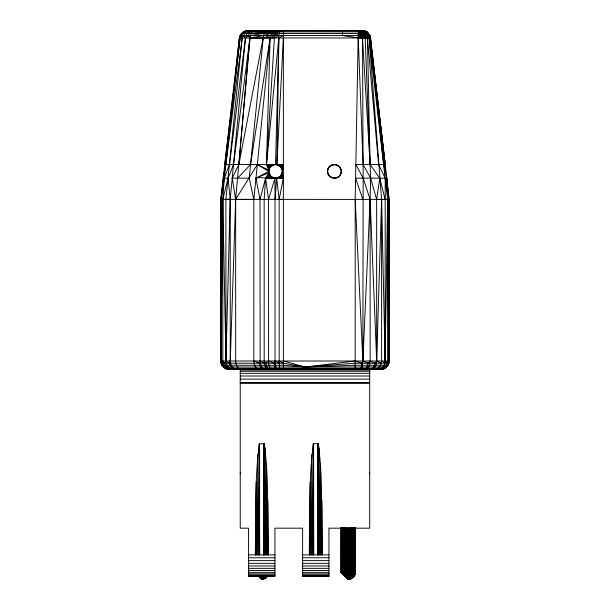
<?xml version="1.0" encoding="UTF-8"?>
<svg xmlns="http://www.w3.org/2000/svg" width="610" height="610" viewBox="0 0 610 610"><rect width="100%" height="100%" fill="white"/><g stroke="black" fill="none" stroke-linecap="round" stroke-linejoin="round"><path stroke-width="0.91" d="M223.512 176.336L221.072 199.409L220.988 361.013C220.431 365.611 224.808 369.515 229.23 369.523L380.716 369.523C385.268 369.553 389.249 365.565 389.226 361.013L389.226 199.417L370.567 38.026C370.064 33.84 366.297 30.5 362.081 30.5L247.828 30.5C243.619 30.515 239.882 33.863 239.372 38.026L220.774 199.371L221.018 363.217L283.368 363.217L304.962 367.029L355.203 365.268L388.082 365.268M264.008 443.722L263.924 554.879L264.008 443.722L259.303 443.958C254.492 480.672 256.086 517.928 255.285 554.879M263.962 443.706L263.924 554.879L264.061 443.76M267.668 554.879C267.127 518.02 269.246 480.749 264.298 444.126L265.037 554.879L265.083 447.778L266.082 554.879L266.417 464.042L266.974 554.879L267.691 500.513L268.24 554.879M318.016 443.722L317.932 554.879L318.016 443.722L313.57 443.706L313.609 554.879L313.395 443.836M317.97 443.706L317.932 554.879L318.077 443.76M321.676 554.879C321.135 518.02 323.254 480.749 318.313 444.126L319.053 554.879L319.091 447.778L320.09 554.879L320.425 464.042L320.99 554.879L321.699 500.513L322.255 554.879M255.43 554.879L255.529 517.524L255.857 554.879L256.337 482.106L257.443 554.879L257.725 454.763L258.488 554.879L259.303 443.958L259.601 554.879L259.601 443.699M263.924 554.879L264.145 443.851M309.438 554.879C310.017 517.928 308.515 480.672 313.311 443.958L312.495 554.879L311.733 454.763L311.451 554.879L310.345 482.106L309.872 554.879L309.544 517.524L309.293 554.879M317.932 554.879L318.153 443.851M221.865 365.268L283.368 365.268L304.962 367.029L355.203 363.217L388.936 363.217L389.226 199.417L388.875 263.116M360.96 369.523L362.31 367.029L362.874 361.013L363.156 178.15L362.508 37.934L360.975 30.851L359.938 30.5L361.219 31.88L361.25 35.563L362.515 37.927L369.126 38.011L387.579 199.417L388.814 361.013C388.844 365.421 385.131 369.363 380.716 369.523M221.666 193.835L220.774 199.371L389.226 199.417L387.579 199.417L387.602 361.013C387.701 366.069 382.966 370.239 377.941 369.523C382.165 369.469 385.977 365.237 385.123 361.013L385.215 178.15L378.619 164.547L367.426 37.988L358.238 38.026L363.095 164.547L370.628 178.15L376.644 199.409L376.683 361.013C376.606 364.101 375.653 367.7 372.702 369.233L365.009 369.523L366.64 368.379L368.158 363.217L370.148 361.013L370.11 199.417L370.628 178.15L365.176 38.026L365.985 33.527L363.789 30.858L361.654 30.5M225.067 368.379L221.964 365.268L220.828 361.013L221.125 323.956M248.171 30.5C244.122 30.485 239.844 33.748 240.104 38.041L224.305 178.15L222.787 199.455L220.988 361.013C220.957 365.474 224.762 369.431 229.23 369.523L227.027 369.233L382.92 369.233M283.368 30.851L279.906 30.851L278.915 35.525L276.887 164.54C280.371 165.394 283.276 169.344 282.11 173.11C278.328 183.267 263.512 175.802 255.971 178.15L259.997 199.401L260.142 363.217L261.255 367.029L263.856 369.523L283.368 369.523L283.368 30.5M377.651 369.523C382.035 369.469 385.185 365.176 385.123 361.013L387.579 199.417L376.644 199.409L379.778 178.15L370.095 164.547L362.508 38.026L360.586 37.904L358.573 35.532L358.383 30.5L359.366 30.851L359.824 31.872L360.586 37.904L361.25 35.571L360.205 33.489L358.497 31.865L243.428 31.903M355.203 369.523L355.203 199.417L358.238 33.474L241.308 33.542L241.812 33.542M283.368 35.525L278.816 37.873L275.537 164.54C262.696 165.264 270.878 184.906 280.447 176.061L283.368 178.15L279.166 199.401L279.182 361.013L279.754 369.233M235.658 199.5L230.267 361.013C230.26 364.62 232.212 368.486 235.864 369.523C230.603 370.598 225.769 366.252 225.952 361.013L222.787 199.455L228.079 178.15L233.538 164.54L250.245 35.654L251.922 31.903L253.119 30.858L265.647 30.805M361.135 30.5L364.605 31.895L365.725 37.965L362.508 38.026M358.238 33.474L360.205 33.489L360.464 30.851L245.632 30.858M385.39 170.891L385.192 164.547L355.859 164.547L363.156 178.15L370.11 199.417L362.874 361.013L361.829 363.217L361.051 368.379L360.22 369.523M360.464 30.851L361.921 31.88L361.852 33.497L363.255 35.586L363.537 37.942L364.81 35.601L369.927 35.647L368.882 34.396M283.368 38.041L276.887 164.54L280.531 166.728L282.133 169.664L283.368 164.54L224.739 164.54L240.104 38.041C241.85 34.518 244.29 30.431 248.781 30.5M235.102 369.233L241.072 369.523C237.115 369.08 235.696 364.429 235.658 361.013L235.658 199.417L257.344 164.54L268.85 170.129L266.478 164.54L274.569 35.532L275.743 31.865L277.466 30.5L276.65 30.851L275.057 33.474L270.695 35.54L263.139 37.95L239.372 38.041L236.009 69.197M283.368 199.417L279.166 199.401L276.635 178.15L273.593 177.861L265.579 178.15L259.997 199.401M275.034 199.432L276.635 178.15L283.368 178.15L282.255 172.447C281.423 179.614 270.108 179.904 268.903 172.813L265.579 178.15L264.16 199.5L264.183 361.013L264.648 365.268L266.784 369.233M341.135 172.279C342.721 163.869 328.95 161.612 327.722 170.045C325.603 178.837 340.281 181.254 341.135 172.279C340.494 179.561 329.072 180.026 327.768 172.889M360.411 30.5L363.034 31.888L364.81 35.601L274.569 35.532L270.093 38.041L253.829 199.417L235.658 199.417L232.235 178.15L238.891 164.54L249.757 38.041L248.125 35.654L250.085 31.903L253.013 30.5M235.658 199.417L250.245 35.654L272.35 31.872L274.782 30.5L254.423 30.5M251.747 30.5C247.904 30.713 246.127 34.747 245.464 38.033L230.199 199.409L225.952 361.013L224.518 363.217C225.357 366.648 228.407 369.485 232.021 369.523L231.449 369.233M278.816 37.873L266.478 164.54L269.185 168.947L268.85 170.129M259.242 369.523C255.277 369.08 253.867 364.429 253.829 361.013L253.829 199.417L249.177 178.15L263.489 35.586L264.176 33.504L266.334 30.851L272.35 31.872L271.381 33.481L270.344 37.889L263.139 37.95L365.176 37.965L364.81 35.601L358.573 35.532L358.245 37.873L342.431 35.525L342.431 31.865M241.507 35.647L242.178 38.033L225.875 199.363L225.952 361.013L229.329 363.217C229.993 366.358 232.448 369.431 235.864 369.523M270.344 37.889L274.431 37.889L275.834 31.865L279.151 33.474M232.547 101.29L232.745 99.407M233.157 95.633L233.363 93.742M233.668 90.913L233.973 88.076M234.278 85.247L234.583 82.411M234.789 80.528L235.193 76.746M235.399 74.862L235.803 71.088M240.02 38.041L240.012 35.647L240.554 35.647M250.031 30.5C245.731 30.515 243.756 34.701 242.178 38.033L239.372 38.041L240.34 35.647L274.569 35.532M248.125 35.654L245.464 38.033L229.497 164.54L224.305 178.15L221.072 199.409M242.178 38.033L225.837 164.54L223.168 178.15L228.079 178.15L230.206 199.363L230.267 361.013L229.329 363.217M237.702 178.15L250.535 164.54L270.093 38.041L266.478 164.54C272.212 164.075 277.756 165.371 283.368 164.54L282.11 173.11L280.356 176.16M369.523 473.757L369.309 472.437M364.284 30.858L363.789 30.858L367.373 33.535L369.126 38.011L358.238 38.026L358.444 30.851L364.559 30.858L362.012 30.5C372.23 33.718 364.734 30.53 362.012 30.5L366.435 31.903L369.439 35.639L369.126 38.011L381.593 199.424L385.123 361.013M222.109 191.067L222.406 189.222M263.856 369.523C260.378 368.753 259.166 364.079 260.005 361.013L264.298 363.217M223.847 174.521L224.19 172.706M238.891 164.54L263.131 38.041L249.909 38.041L263.489 35.586L275.743 31.865L273.516 30.851M362.515 37.927L363.255 35.586L362.706 33.504L363.041 31.888L366.541 31.903M375.02 369.523C379.245 369.347 381.669 364.849 381.624 361.013L381.593 199.424L376.683 361.013C374.09 363.484 374.677 369.058 370.224 369.523M279.212 363.217L275.041 361.013L275.994 369.523L274.828 367.029L274.401 363.217L275.041 361.013L275.026 178.135L268.56 199.371L268.56 361.013L268.918 365.268L270.565 369.233M327.722 170.045L328.82 167.445L331.077 165.409M340.944 572.271L348.173 579.5C352.039 579.538 355.455 576.137 355.409 572.271L340.944 572.271L340.99 527.749M384.872 363.217L381.624 361.013C380.823 365.237 377.895 370.88 372.702 369.233M358.245 30.851L358.543 33.474L360.472 35.555L361.25 35.563M269.185 168.947L270.733 166.538L274.187 164.685L270.649 166.621L266.478 164.54L272.891 165.081M224.518 363.217L222.841 361.013C222.81 365.07 225.814 368.737 229.787 369.523C226.058 369.5 222.673 366.808 221.712 363.217L222.841 361.013L222.787 199.455M365.725 37.965L366.945 35.616L364.605 31.895M281.515 168.093L283.368 164.54L279.388 165.737M270.733 166.538C267.066 169.984 268.88 176.763 273.783 177.922M360.418 31.88L359.183 30.5L358.497 31.865L360.418 31.88L362.294 35.571M267.615 576.519L265.045 578.715L261.759 579.5L258.48 576.214L261.759 579.5L258.701 575.886M268.56 199.371L265.579 178.15L269.368 174.193M367.38 369.233L369.645 365.268L370.148 361.013L375.058 363.217M385.261 363.217L387.602 361.013M259.441 443.775L259.601 554.879L259.387 443.836M279.937 30.851L280.379 30.5M268.896 369.523L267.271 368.379L265.754 363.217L268.56 361.013L274.401 363.217M386.115 367.029L382.378 369.233L380.06 369.523L381.593 369.233M280.531 166.728L283.368 164.54M330.994 165.455C322.271 170.22 332.343 183.351 339.206 176.16C344.886 170.975 337.444 161.314 330.994 165.455L334.394 164.54L336.156 164.776L339.206 166.538M272.258 177.304L265.579 178.15L270.1 175.436M274.431 37.889L278.915 35.525L275.156 33.474M243.611 31.903L245.792 30.858M382.203 369.233L383.537 368.661M268.903 172.813L255.971 178.15L268.736 171.349L257.344 164.54M277.535 30.5L276.65 30.851L279.494 31.865M276.597 30.851L277.489 30.5M375.829 369.523L378.391 369.347M265.579 178.15L271.076 176.488M276.513 178.082L277.954 177.701L283.368 178.15L281.988 173.514M250.565 30.858L252.227 30.5M248.422 30.858L250.413 30.5M246.814 30.858L249.04 30.5M378.764 369.523L380.114 369.325M250.939 33.55L265.152 31.888L253.119 30.858M380.015 369.523L382.584 369.233M371.757 369.523L374.227 369.378M268.423 30.805L274.782 30.5M368.913 34.244L369.927 35.647L369.256 35.639L370.194 38.018L385.192 164.547L370.606 39.917L370.994 43.691M364.368 30.858C367.655 31.766 369.873 34.785 370.567 38.026L367.426 37.988L370.095 164.547M263.489 35.586L270.695 35.54M370.567 38.026L369.851 38.018L370.567 38.026L369.149 35.731M388.814 361.013L388.806 199.409L386.763 178.15L383.705 164.547L370.194 38.026L369.439 35.647L367.373 33.535L368.196 33.542L369.927 35.647M367.838 33.146L366.793 31.903L364.78 31.895L361.204 30.5L363.102 30.858M232.235 178.15L249.177 178.15M220.828 361.013L389.226 361.013M223.214 367.029L386.732 367.029M224.976 368.379L384.971 368.379M240.241 369.965L369.698 369.965M240.241 371.261L369.698 371.261M240.241 373.32L369.698 373.32M240.241 376.004L369.698 376.004M240.241 379.13L369.698 379.13M240.241 382.485L369.698 382.485M240.241 382.653L369.698 382.653M240.241 382.821L369.698 382.821M240.241 382.988L369.698 382.988M240.935 472.437L240.241 472.437L240.416 473.757M248.59 554.879L274.935 554.879M302.598 554.879L328.942 554.879M248.59 557.776L274.935 557.776M302.598 557.776L328.942 557.776M248.59 560.62L274.935 560.62M302.598 560.62L328.942 560.62M248.59 563.365L274.935 563.365M302.598 563.365L328.942 563.365M248.59 565.95L274.935 565.95M302.598 565.95L328.942 565.95M248.59 568.337L274.935 568.337M302.598 568.337L328.942 568.337M248.59 570.48L274.935 570.48M302.598 570.48L328.942 570.48M248.59 572.348L274.935 572.348M302.598 572.348L328.942 572.348M248.59 573.896L274.935 573.896M302.598 573.896L328.942 573.896M248.59 575.093L274.935 575.093M302.598 575.093L328.942 575.093M248.59 575.939L274.935 575.939M302.598 575.939L328.942 575.939M302.598 576.397L328.942 576.397M368.196 33.542C368.745 32.65 363.636 30.035 361.707 30.5L365.222 31.552M358.543 33.474L368.486 33.542L368.028 33.542M239.372 38.026L240.104 38.026M359.366 30.851L358.375 30.5M361.219 31.88L363.034 31.888L359.824 31.88L359.824 30.851M364.079 33.512L366.191 33.527L368.516 35.632L369.073 38.003L365.985 33.527L364.551 33.52L362.942 30.858M369.256 35.639L370.384 38.026L369.759 35.647M364.81 35.601L369.439 35.647M364.81 35.601L362.706 33.504L360.205 33.489M232.395 369.347L234.858 369.523M230.031 369.378L231.869 369.523L230.519 369.325M228.819 369.233L232.021 369.523M227.111 369.233L229.985 369.523L226.493 368.661M276.887 164.685L275.537 164.54C279.182 164.517 282.369 167.704 282.346 171.349M227.248 369.233L229.787 369.523M362.081 30.5L364.483 30.858M361.486 30.5L365.1 31.552M360.914 30.5L362.561 30.851M271.694 165.737L266.478 164.54L269.803 167.704M360.624 30.5L363.438 31.888M362.02 30.851L359.808 30.5L360.739 30.851M279.296 177.022L283.368 178.15L281.355 174.872M283.368 361.013L304.962 367.029L355.203 361.013L361.829 363.217M253.829 361.013L259.631 363.217M368.158 363.217L362.874 361.013L355.203 199.432M226.874 368.661L228.201 369.233M380.869 363.217L376.683 361.013L370.11 199.417M279.182 361.013L283.368 363.217M359.206 30.5L359.862 30.851M359.107 30.5L359.725 30.851M342.058 527.749L342.058 572.271L349.865 579.302L344.33 572.271L344.33 527.749M260.195 576.374L263.451 579.302L261.24 576.488M344.33 572.271L351.459 578.715L347.364 572.271L347.364 527.749M262.452 576.366L265.045 578.715L263.223 575.848M343.666 527.749L343.666 572.271L349.865 579.302L342.523 572.271L342.523 527.749M260.112 576.107L263.451 579.302L260.973 576.488M347.364 572.271L352.87 577.769L349.782 572.271L349.782 527.749M264.626 575.939L266.456 577.769L265.579 576.198M349.782 572.271L354.021 576.519L352.687 572.271L352.687 527.749M346.564 527.749L346.564 572.271L351.459 578.715L345.039 572.271L345.039 527.749M262.475 576.137L265.045 578.715L262.872 575.848M340.99 572.271L348.173 579.5L342.058 572.271M341.661 527.749L341.661 572.271L348.173 579.5L341.127 572.271L341.127 527.749M258.556 576.214L261.759 579.5L258.8 576.214M349.865 579.302L343.064 572.271L343.064 527.749M260.356 576.107L263.451 579.302M339.03 166.362L341.02 169.786M348.173 579.5L341.356 572.271L341.356 527.749M258.663 576.214L261.759 579.5M351.459 578.715L345.786 572.271L345.786 527.749M262.773 576.137L265.045 578.715M364.78 31.895L366.191 33.527L367.677 37.988M265.281 576.397L266.456 577.769L265.487 576.397M243.451 35.647L245.464 38.033M352.023 527.749L352.023 572.271L354.021 576.519L350.567 572.271L350.567 527.749M352.687 572.271L354.852 575.039L354.692 527.749M264.183 361.013L265.754 363.217M354.021 576.519L351.314 572.271L351.314 527.749M368.745 34.244L369.576 35.647M354.296 527.749L354.296 572.271L354.852 575.039L353.289 572.271L353.289 527.749M361.921 31.888L362.706 33.504M354.692 572.271L355.264 573.682L355.363 527.749M354.852 575.039L353.83 572.271L353.83 527.749M362.843 199.401L355.599 178.15L386.763 178.15L387.388 186.469M221.712 363.217L220.988 361.013L220.774 199.371M365.756 31.895L366.191 33.527M379.778 178.15L385.101 199.409M366.945 35.616L367.426 37.98L367.189 35.616M369.782 35.647L370.194 38.026M385.215 178.15L388.806 199.409M371.2 45.582L371.612 49.357M371.81 51.248L372.123 54.076M372.428 56.913L372.733 59.742M373.038 62.571L373.35 65.407M373.656 68.236L373.861 70.127M374.265 73.901L374.471 75.793M321.699 500.513L322.103 554.879M267.691 500.513L268.095 554.879M310.345 482.106L310.559 554.879M256.337 482.106L256.543 554.879M313.487 443.745L313.609 554.879L313.609 443.699M369.698 369.523L369.698 528.176L328.942 528.176L328.942 576.465M355.226 527.749L355.264 573.682L354.997 527.749M348.989 527.749L348.989 572.271L352.87 577.769L348.173 572.271L348.173 527.749M302.598 576.465L302.598 528.176L274.935 528.176L274.935 576.465L248.59 576.465L248.59 528.176L240.241 528.176L240.241 369.523M230.206 199.363L225.875 199.363L230.199 199.409"/></g></svg>
